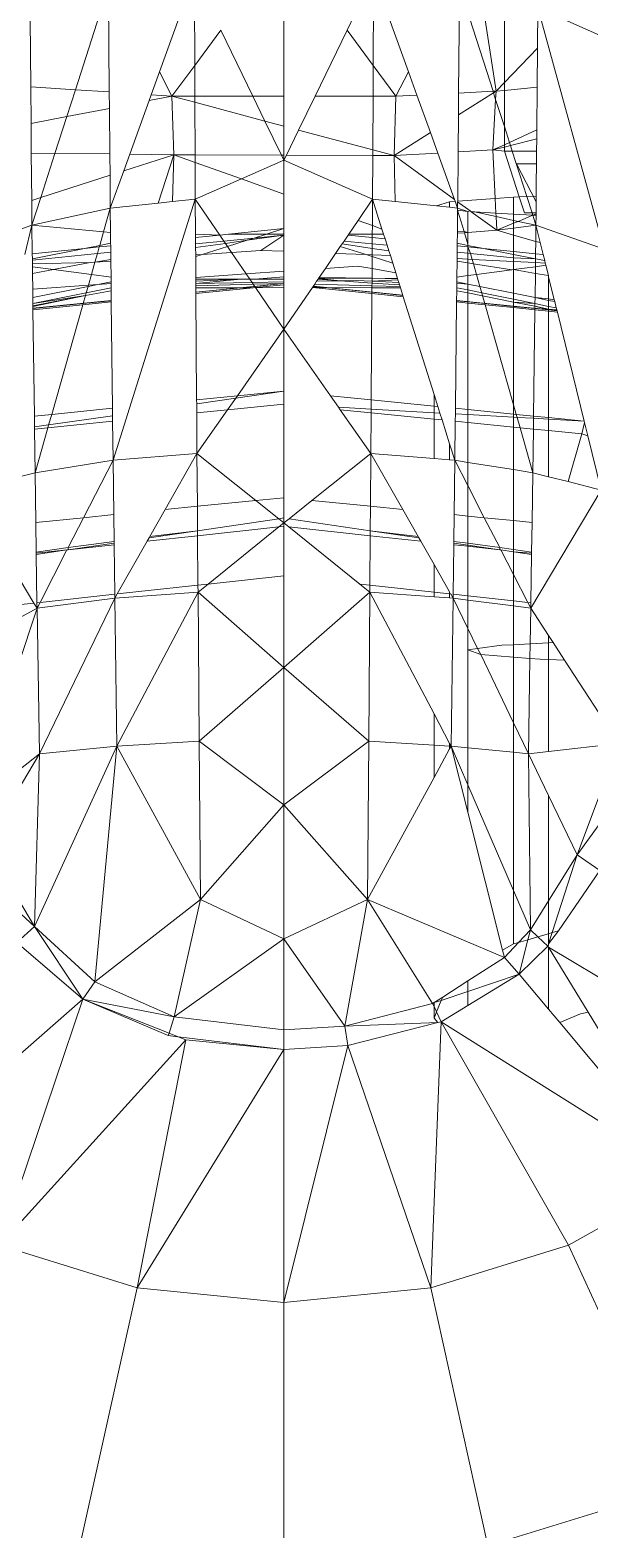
# Model space of a CAD drawing. Header units: metres. Extents: x 6.9 to 88.2, y -7.2 to 15.9.
# Drawn here: x 16.9392 to 16.961, y 11.7302 to 11.7886 of the extents above; entities that cross this region are included whole.
import ezdxf

# ---------------------------------------------------------------- set-up
doc = ezdxf.new("R2010")
doc.units = ezdxf.units.M
doc.layers.get('0').update_dxf_attribs({"lineweight": 9})

# ---------------------------------------------------------------- blocks, each defined once
blk = doc.blocks.new('firstfloor')
for p, q in [((16.944283, 11.787004), (16.945638, 11.790766)), ((16.945638, 11.790766), (16.945656, 11.787255)), ((16.951589, 11.788632), (16.952622, 11.790766)), ((16.952622, 11.790766), (16.952605, 11.787255)), ((16.953977, 11.787004), (16.952622, 11.790766)), ((16.941011, 11.786307), (16.942298, 11.790325)), ((16.942298, 11.790325), (16.942333, 11.786218)), ((16.94913, 11.786053), (16.94913, 11.790035)), ((16.955962, 11.790325), (16.955928, 11.786177)), ((16.957269, 11.786244), (16.955962, 11.790325)), ((16.957387, 11.78625), (16.956794, 11.790099)), ((16.95771, 11.789849), (16.95771, 11.786584)), ((16.959016, 11.789492), (16.959002, 11.787924)), ((16.96159, 11.780092), (16.959016, 11.789492)), ((16.939248, 11.78905), (16.939272, 11.786424)), ((16.960067, 11.789027), (16.96165, 11.788326)), ((16.946672, 11.788632), (16.945656, 11.787255)), ((16.947921, 11.786053), (16.946672, 11.788632)), ((16.95034, 11.786053), (16.951589, 11.788632)), ((16.951589, 11.788632), (16.952605, 11.787255)), ((16.95771, 11.786584), (16.959002, 11.787924)), ((16.959002, 11.787924), (16.958989, 11.786407)), ((16.943961, 11.786108), (16.944283, 11.787004)), ((16.944769, 11.786053), (16.944283, 11.787004)), ((16.945656, 11.787255), (16.944769, 11.786053)), ((16.945656, 11.787255), (16.945662, 11.786053)), ((16.952605, 11.787255), (16.952599, 11.786053)), ((16.952605, 11.787255), (16.953491, 11.786053)), ((16.953491, 11.786053), (16.953977, 11.787004)), ((16.954305, 11.786095), (16.953977, 11.787004)), ((16.939272, 11.786424), (16.941011, 11.786307)), ((16.939272, 11.786424), (16.939285, 11.784987)), ((16.957387, 11.78625), (16.95771, 11.786584)), ((16.95771, 11.786584), (16.95771, 11.786282)), ((16.958989, 11.786407), (16.95771, 11.786282)), ((16.958989, 11.786407), (16.958974, 11.784739)), ((16.940675, 11.785258), (16.941011, 11.786307)), ((16.941011, 11.786307), (16.942333, 11.786218)), ((16.942333, 11.786218), (16.942338, 11.785581)), ((16.943128, 11.783795), (16.943879, 11.78588)), ((16.943879, 11.78588), (16.943961, 11.786108)), ((16.943879, 11.78588), (16.944769, 11.786053)), ((16.943961, 11.786108), (16.944769, 11.786053)), ((16.944769, 11.786053), (16.94484, 11.783775)), ((16.945662, 11.786053), (16.944769, 11.786053)), ((16.944769, 11.786053), (16.945663, 11.785815)), ((16.947921, 11.786053), (16.945662, 11.786053)), ((16.945662, 11.786053), (16.945663, 11.785815)), ((16.945663, 11.785815), (16.948389, 11.785086)), ((16.945663, 11.785815), (16.945673, 11.783772)), ((16.94913, 11.786053), (16.947921, 11.786053)), ((16.948389, 11.785086), (16.947921, 11.786053)), ((16.94913, 11.784888), (16.94913, 11.786053)), ((16.949702, 11.784736), (16.95034, 11.786053)), ((16.952599, 11.786053), (16.95034, 11.786053)), ((16.952599, 11.786053), (16.952589, 11.783965)), ((16.953491, 11.786053), (16.952599, 11.786053)), ((16.953491, 11.786053), (16.95342, 11.783742)), ((16.954305, 11.786095), (16.953491, 11.786053)), ((16.954831, 11.784634), (16.954305, 11.786095)), ((16.955921, 11.785323), (16.957288, 11.786187)), ((16.955928, 11.786177), (16.955921, 11.785323)), ((16.957269, 11.786244), (16.955928, 11.786177)), ((16.95737, 11.785931), (16.957262, 11.78396)), ((16.957387, 11.78625), (16.957269, 11.786244)), ((16.957288, 11.786187), (16.957269, 11.786244)), ((16.957288, 11.786187), (16.957387, 11.78625)), ((16.95737, 11.785931), (16.957288, 11.786187)), ((16.957387, 11.78625), (16.95737, 11.785931)), ((16.95771, 11.78487), (16.95737, 11.785931)), ((16.95771, 11.786282), (16.957387, 11.78625)), ((16.95771, 11.786282), (16.95771, 11.78487)), ((16.939285, 11.784987), (16.940675, 11.785258)), ((16.940217, 11.783828), (16.940675, 11.785258)), ((16.940675, 11.785258), (16.942338, 11.785581)), ((16.942338, 11.785581), (16.942353, 11.783804)), ((16.955921, 11.785323), (16.955909, 11.783884)), ((16.939285, 11.784987), (16.939295, 11.783839)), ((16.948389, 11.785086), (16.94913, 11.784888)), ((16.949032, 11.783759), (16.948389, 11.785086)), ((16.94913, 11.783759), (16.94913, 11.784888)), ((16.949228, 11.783759), (16.949702, 11.784736)), ((16.949702, 11.784736), (16.952589, 11.783965)), ((16.95771, 11.78487), (16.95771, 11.784164)), ((16.957907, 11.784254), (16.95771, 11.78487)), ((16.958974, 11.784739), (16.957907, 11.784254)), ((16.958974, 11.784739), (16.958971, 11.78439)), ((16.95342, 11.783742), (16.954831, 11.784634)), ((16.955117, 11.783839), (16.954831, 11.784634)), ((16.95771, 11.784164), (16.957262, 11.78396)), ((16.957262, 11.78396), (16.95771, 11.784073)), ((16.957907, 11.784254), (16.95771, 11.784164)), ((16.95771, 11.784164), (16.95771, 11.784073)), ((16.95771, 11.784073), (16.957946, 11.784132)), ((16.95771, 11.784073), (16.95771, 11.78391)), ((16.957946, 11.784132), (16.957907, 11.784254)), ((16.957946, 11.784132), (16.958971, 11.78439)), ((16.958017, 11.78391), (16.957946, 11.784132)), ((16.958971, 11.78439), (16.958966, 11.78391)), ((16.939295, 11.783839), (16.940217, 11.783828)), ((16.939295, 11.783839), (16.939312, 11.781993)), ((16.939666, 11.782108), (16.940217, 11.783828)), ((16.940217, 11.783828), (16.942353, 11.783804)), ((16.942353, 11.783804), (16.94236, 11.782976)), ((16.942895, 11.783148), (16.943128, 11.783795)), ((16.942895, 11.783148), (16.94484, 11.783775)), ((16.943128, 11.783795), (16.94484, 11.783775)), ((16.94484, 11.783775), (16.944237, 11.781891)), ((16.94484, 11.783775), (16.944797, 11.78195)), ((16.94484, 11.783775), (16.945673, 11.783772)), ((16.945674, 11.783477), (16.94484, 11.783775)), ((16.945673, 11.783772), (16.945674, 11.783477)), ((16.945673, 11.783772), (16.949032, 11.783759)), ((16.945674, 11.783477), (16.945681, 11.782044)), ((16.947478, 11.782832), (16.945674, 11.783477)), ((16.94913, 11.783556), (16.947478, 11.782832)), ((16.94913, 11.783556), (16.949032, 11.783759)), ((16.949032, 11.783759), (16.94913, 11.783759)), ((16.94913, 11.783556), (16.949228, 11.783759)), ((16.94913, 11.783556), (16.94913, 11.783759)), ((16.952579, 11.782044), (16.94913, 11.783556)), ((16.94913, 11.782242), (16.94913, 11.783556)), ((16.949228, 11.783759), (16.952588, 11.783746)), ((16.952588, 11.783746), (16.952579, 11.782044)), ((16.952589, 11.783965), (16.952588, 11.783746)), ((16.952588, 11.783746), (16.95342, 11.783742)), ((16.952589, 11.783965), (16.95342, 11.783742)), ((16.95342, 11.783742), (16.955117, 11.783839)), ((16.95342, 11.783742), (16.955768, 11.782031)), ((16.95342, 11.783742), (16.953464, 11.78195)), ((16.955768, 11.782031), (16.955117, 11.783839)), ((16.955909, 11.783884), (16.955893, 11.781967)), ((16.955909, 11.783884), (16.957262, 11.78396)), ((16.957262, 11.78396), (16.95771, 11.78391)), ((16.957262, 11.78396), (16.957355, 11.782074)), ((16.958017, 11.78391), (16.95771, 11.78391)), ((16.95771, 11.78391), (16.958287, 11.782134)), ((16.958582, 11.782145), (16.958017, 11.78391)), ((16.958966, 11.78391), (16.958017, 11.78391)), ((16.958966, 11.78391), (16.958951, 11.782159)), ((16.939666, 11.782108), (16.94236, 11.782976)), ((16.94236, 11.782976), (16.94237, 11.781692)), ((16.94237, 11.781692), (16.942895, 11.783148)), ((16.958962, 11.783415), (16.958188, 11.783415)), ((16.958188, 11.783415), (16.958949, 11.781939)), ((16.958188, 11.783415), (16.958962, 11.783415)), ((16.947478, 11.782832), (16.945681, 11.782044)), ((16.94913, 11.782242), (16.947478, 11.782832)), ((16.939312, 11.781993), (16.939666, 11.782108)), ((16.939312, 11.781993), (16.93932, 11.781027)), ((16.93932, 11.781027), (16.939666, 11.782108)), ((16.944237, 11.781891), (16.94237, 11.781692)), ((16.942478, 11.771871), (16.945681, 11.782044)), ((16.944797, 11.78195), (16.944237, 11.781891)), ((16.945681, 11.782044), (16.944797, 11.78195)), ((16.945681, 11.782044), (16.94569, 11.780681)), ((16.945681, 11.782044), (16.946632, 11.780647)), ((16.94913, 11.780896), (16.94913, 11.782242)), ((16.952013, 11.781211), (16.952579, 11.782044)), ((16.952579, 11.782044), (16.952573, 11.781011)), ((16.952579, 11.782044), (16.953464, 11.78195)), ((16.952947, 11.780877), (16.952579, 11.782044)), ((16.953464, 11.78195), (16.955063, 11.78178)), ((16.955063, 11.78178), (16.95558, 11.781944)), ((16.955063, 11.78178), (16.95558, 11.781725)), ((16.95558, 11.781944), (16.955794, 11.78196)), ((16.95558, 11.781944), (16.95558, 11.781725)), ((16.95558, 11.781725), (16.95589, 11.781692)), ((16.955794, 11.78196), (16.955768, 11.782031)), ((16.95589, 11.781692), (16.955794, 11.78196)), ((16.955892, 11.78194), (16.95589, 11.781692)), ((16.955893, 11.781967), (16.955892, 11.78194)), ((16.955892, 11.78194), (16.956379, 11.781586)), ((16.955893, 11.781967), (16.957355, 11.782074)), ((16.957355, 11.782074), (16.958066, 11.782126)), ((16.957355, 11.782074), (16.957383, 11.781502)), ((16.958066, 11.782126), (16.958287, 11.782134)), ((16.958066, 11.782126), (16.958066, 11.781464)), ((16.958287, 11.782134), (16.958582, 11.782145)), ((16.958287, 11.782134), (16.95849, 11.78151)), ((16.958582, 11.782145), (16.958951, 11.782159)), ((16.958786, 11.78151), (16.958582, 11.782145)), ((16.958951, 11.782159), (16.958945, 11.78151)), ((16.94237, 11.781692), (16.93932, 11.781027)), ((16.94211, 11.780775), (16.94237, 11.781692)), ((16.94237, 11.781692), (16.942381, 11.78075)), ((16.951652, 11.780681), (16.952013, 11.781211)), ((16.952573, 11.781011), (16.952013, 11.781211)), ((16.95589, 11.78162), (16.95588, 11.780772)), ((16.95589, 11.781692), (16.956288, 11.781562)), ((16.95589, 11.78162), (16.95589, 11.781692)), ((16.956288, 11.781562), (16.95589, 11.78162)), ((16.956149, 11.780782), (16.95589, 11.78162)), ((16.956379, 11.781586), (16.956288, 11.781562)), ((16.956288, 11.781562), (16.956288, 11.780748)), ((16.956379, 11.781586), (16.956421, 11.781555)), ((16.956421, 11.781555), (16.957415, 11.78083)), ((16.956554, 11.781548), (16.956421, 11.781555)), ((16.957383, 11.781502), (16.956554, 11.781548)), ((16.956554, 11.781548), (16.957389, 11.781366)), ((16.958066, 11.781464), (16.957383, 11.781502)), ((16.957383, 11.781502), (16.957389, 11.781366)), ((16.957389, 11.781366), (16.958066, 11.781218)), ((16.957389, 11.781366), (16.957415, 11.78083)), ((16.958814, 11.781423), (16.958066, 11.781464)), ((16.958066, 11.781464), (16.958066, 11.781218)), ((16.958066, 11.781218), (16.958244, 11.781179)), ((16.958066, 11.781218), (16.958066, 11.781104)), ((16.958244, 11.781179), (16.958066, 11.781104)), ((16.958814, 11.781423), (16.958244, 11.781179)), ((16.958244, 11.781179), (16.95894, 11.781027)), ((16.958786, 11.78151), (16.95849, 11.78151)), ((16.958945, 11.78151), (16.958786, 11.78151)), ((16.958814, 11.781423), (16.958786, 11.78151)), ((16.958944, 11.781474), (16.958814, 11.781423)), ((16.95894, 11.781027), (16.958814, 11.781423)), ((16.958944, 11.781415), (16.958814, 11.781423)), ((16.958944, 11.781415), (16.95894, 11.781027)), ((16.958945, 11.78151), (16.958944, 11.781474)), ((16.958944, 11.781474), (16.958944, 11.781415)), ((16.93932, 11.781027), (16.93667, 11.780092)), ((16.939041, 11.779891), (16.93932, 11.781027)), ((16.93932, 11.781027), (16.94211, 11.780775)), ((16.93932, 11.781027), (16.939335, 11.77992)), ((16.941958, 11.78024), (16.94211, 11.780775)), ((16.94211, 11.780775), (16.942381, 11.78075)), ((16.942381, 11.78075), (16.942385, 11.780325)), ((16.94569, 11.780681), (16.946632, 11.780647)), ((16.94569, 11.780681), (16.945691, 11.780554)), ((16.945691, 11.780554), (16.946632, 11.780647)), ((16.945691, 11.780554), (16.945693, 11.780303)), ((16.946632, 11.780647), (16.946973, 11.780681)), ((16.946632, 11.780647), (16.946791, 11.780412)), ((16.946973, 11.780681), (16.94913, 11.780896)), ((16.946973, 11.780681), (16.948453, 11.780681)), ((16.947698, 11.780442), (16.94913, 11.780645)), ((16.947976, 11.78053), (16.948453, 11.780681)), ((16.947976, 11.78053), (16.94913, 11.780645)), ((16.94913, 11.780645), (16.948229, 11.78005)), ((16.948453, 11.780681), (16.94913, 11.780896)), ((16.948453, 11.780681), (16.94913, 11.780681)), ((16.94913, 11.780896), (16.94913, 11.780681)), ((16.94913, 11.780681), (16.94913, 11.780645)), ((16.94913, 11.780013), (16.94913, 11.780645)), ((16.951469, 11.780412), (16.951629, 11.780647)), ((16.951629, 11.780647), (16.951652, 11.780681)), ((16.951629, 11.780647), (16.95257, 11.780554)), ((16.951652, 11.780681), (16.95257, 11.780681)), ((16.95257, 11.780554), (16.952568, 11.780303)), ((16.952573, 11.781011), (16.95257, 11.780681)), ((16.95257, 11.780681), (16.953009, 11.780681)), ((16.95257, 11.780681), (16.95257, 11.780554)), ((16.95257, 11.780554), (16.953064, 11.780504)), ((16.952947, 11.780877), (16.952573, 11.781011)), ((16.953009, 11.780681), (16.952947, 11.780877)), ((16.953064, 11.780504), (16.953009, 11.780681)), ((16.95588, 11.780718), (16.955875, 11.780325)), ((16.95588, 11.780772), (16.956149, 11.780782)), ((16.95588, 11.780772), (16.95588, 11.780718)), ((16.956161, 11.780738), (16.95588, 11.780718)), ((16.956161, 11.780738), (16.956149, 11.780782)), ((16.956149, 11.780782), (16.956288, 11.780748)), ((16.956288, 11.780748), (16.956161, 11.780738)), ((16.956288, 11.780293), (16.956161, 11.780738)), ((16.957415, 11.78083), (16.956288, 11.780748)), ((16.956288, 11.780748), (16.956288, 11.780293)), ((16.958066, 11.781104), (16.957415, 11.78083)), ((16.958066, 11.780914), (16.957415, 11.78083)), ((16.958066, 11.780645), (16.957415, 11.78083)), ((16.958066, 11.781104), (16.958066, 11.780914)), ((16.95894, 11.781027), (16.958066, 11.780914)), ((16.958066, 11.780914), (16.958066, 11.780645)), ((16.958932, 11.780399), (16.958066, 11.780645)), ((16.958066, 11.780645), (16.958066, 11.780006)), ((16.95894, 11.781027), (16.958932, 11.780399)), ((16.95894, 11.781027), (16.96159, 11.780092)), ((16.959107, 11.780349), (16.95894, 11.781027)), ((16.939335, 11.77992), (16.941368, 11.780123)), ((16.939337, 11.779719), (16.941368, 11.780123)), ((16.941368, 11.780123), (16.941958, 11.78024)), ((16.941368, 11.780123), (16.941941, 11.78018)), ((16.941867, 11.779921), (16.941941, 11.78018)), ((16.941867, 11.779921), (16.942389, 11.779973)), ((16.941941, 11.78018), (16.941958, 11.78024)), ((16.941941, 11.78018), (16.942387, 11.780224)), ((16.941958, 11.78024), (16.942385, 11.780325)), ((16.942385, 11.780325), (16.942387, 11.780224)), ((16.942387, 11.780224), (16.942389, 11.779973)), ((16.942389, 11.779973), (16.942392, 11.779688)), ((16.945693, 11.780303), (16.946791, 11.780412)), ((16.945693, 11.780303), (16.945694, 11.780157)), ((16.945694, 11.780157), (16.946853, 11.780322)), ((16.945694, 11.780157), (16.945696, 11.779869)), ((16.945947, 11.779887), (16.946936, 11.7802)), ((16.945947, 11.779887), (16.947093, 11.779969)), ((16.946791, 11.780412), (16.947976, 11.78053)), ((16.946791, 11.780412), (16.946853, 11.780322)), ((16.946853, 11.780322), (16.947698, 11.780442)), ((16.946853, 11.780322), (16.946936, 11.7802)), ((16.946936, 11.7802), (16.947698, 11.780442)), ((16.946936, 11.7802), (16.947093, 11.779969)), ((16.947093, 11.779969), (16.948229, 11.78005)), ((16.947093, 11.779969), (16.947664, 11.779129)), ((16.947698, 11.780442), (16.947976, 11.78053)), ((16.948229, 11.78005), (16.94913, 11.780013)), ((16.94913, 11.779233), (16.94913, 11.780013)), ((16.951142, 11.779931), (16.951325, 11.7802)), ((16.951325, 11.7802), (16.951396, 11.780304)), ((16.951325, 11.7802), (16.952329, 11.779882)), ((16.951396, 11.780304), (16.951469, 11.780412)), ((16.952567, 11.780127), (16.951396, 11.780304)), ((16.951469, 11.780412), (16.952568, 11.780303)), ((16.952567, 11.780127), (16.952565, 11.779872)), ((16.952568, 11.780303), (16.952567, 11.780127)), ((16.953214, 11.78003), (16.952567, 11.780127)), ((16.952568, 11.780303), (16.953146, 11.780245)), ((16.953146, 11.780245), (16.953064, 11.780504)), ((16.953214, 11.78003), (16.953146, 11.780245)), ((16.953272, 11.779843), (16.953214, 11.78003)), ((16.955871, 11.779973), (16.955869, 11.779727)), ((16.955874, 11.780224), (16.955871, 11.779973)), ((16.955871, 11.779973), (16.956288, 11.779934)), ((16.955875, 11.780325), (16.955874, 11.780224)), ((16.955874, 11.780224), (16.956288, 11.780183)), ((16.955875, 11.780325), (16.956288, 11.780243)), ((16.956288, 11.780243), (16.956288, 11.780293)), ((16.956288, 11.780243), (16.956892, 11.780123)), ((16.956288, 11.780183), (16.956288, 11.780243)), ((16.956393, 11.779924), (16.956288, 11.780183)), ((16.956288, 11.780183), (16.956288, 11.779934)), ((16.956288, 11.780183), (16.956892, 11.780123)), ((16.956892, 11.780123), (16.958066, 11.77989)), ((16.956892, 11.780123), (16.958066, 11.780006)), ((16.958066, 11.780006), (16.958926, 11.77992)), ((16.958066, 11.780006), (16.958066, 11.77989)), ((16.958932, 11.780399), (16.958926, 11.77992)), ((16.959107, 11.780349), (16.958932, 11.780399)), ((16.95922, 11.779891), (16.959107, 11.780349)), ((16.939335, 11.77992), (16.939337, 11.779719)), ((16.939337, 11.779719), (16.939338, 11.779669)), ((16.939338, 11.779669), (16.941867, 11.779921)), ((16.939338, 11.779669), (16.93934, 11.779518)), ((16.941582, 11.779573), (16.93934, 11.779518)), ((16.93934, 11.779518), (16.939341, 11.779413)), ((16.939341, 11.779413), (16.940157, 11.779305)), ((16.939341, 11.779413), (16.939344, 11.779153)), ((16.940157, 11.779305), (16.941582, 11.779573)), ((16.941582, 11.779573), (16.941772, 11.779587)), ((16.941637, 11.77911), (16.941772, 11.779587)), ((16.941772, 11.779587), (16.941867, 11.779921)), ((16.941772, 11.779587), (16.942392, 11.779688)), ((16.941772, 11.779587), (16.942393, 11.779632)), ((16.942392, 11.779688), (16.942393, 11.779632)), ((16.942393, 11.779632), (16.9424, 11.779009)), ((16.945696, 11.779807), (16.945947, 11.779887)), ((16.945696, 11.779869), (16.945947, 11.779887)), ((16.945696, 11.779869), (16.945696, 11.779807)), ((16.945696, 11.779807), (16.945701, 11.778991)), ((16.950745, 11.779347), (16.951142, 11.779931)), ((16.951991, 11.779435), (16.950745, 11.779347)), ((16.951142, 11.779931), (16.952329, 11.779882)), ((16.952562, 11.779338), (16.951991, 11.779435)), ((16.952329, 11.779882), (16.952565, 11.779807)), ((16.952329, 11.779882), (16.952565, 11.779872)), ((16.952565, 11.779807), (16.952562, 11.779338)), ((16.952565, 11.779872), (16.953272, 11.779843)), ((16.952565, 11.779872), (16.952565, 11.779807)), ((16.952565, 11.779807), (16.953364, 11.779554)), ((16.953364, 11.779554), (16.953272, 11.779843)), ((16.953481, 11.77918), (16.953364, 11.779554)), ((16.955868, 11.779625), (16.955861, 11.779009)), ((16.955869, 11.779727), (16.955868, 11.779625)), ((16.955868, 11.779625), (16.956288, 11.779559)), ((16.956288, 11.779705), (16.955869, 11.779727)), ((16.956288, 11.779934), (16.956393, 11.779924)), ((16.956288, 11.779934), (16.956288, 11.779705)), ((16.956457, 11.779697), (16.956288, 11.779705)), ((16.956288, 11.779705), (16.956288, 11.779559)), ((16.956288, 11.779559), (16.956506, 11.779525)), ((16.956288, 11.779559), (16.956288, 11.779066)), ((16.956393, 11.779924), (16.958066, 11.779764)), ((16.956457, 11.779697), (16.956393, 11.779924)), ((16.958066, 11.779614), (16.956457, 11.779697)), ((16.956506, 11.779525), (16.956457, 11.779697)), ((16.956506, 11.779525), (16.958001, 11.779292)), ((16.956624, 11.77911), (16.956506, 11.779525)), ((16.958066, 11.77989), (16.958924, 11.779719)), ((16.958066, 11.77989), (16.958066, 11.779764)), ((16.958066, 11.779764), (16.958924, 11.779719)), ((16.958066, 11.779764), (16.958066, 11.779614)), ((16.958922, 11.779571), (16.958066, 11.779614)), ((16.958066, 11.779614), (16.958066, 11.7793)), ((16.958066, 11.7793), (16.95892, 11.779413)), ((16.95892, 11.779413), (16.958916, 11.779149)), ((16.958922, 11.779571), (16.95892, 11.779413)), ((16.95892, 11.779413), (16.959325, 11.779466)), ((16.958924, 11.779719), (16.958922, 11.779571)), ((16.959304, 11.779551), (16.958922, 11.779571)), ((16.958926, 11.77992), (16.958924, 11.779719)), ((16.958924, 11.779719), (16.95928, 11.779649)), ((16.958926, 11.77992), (16.95922, 11.779891)), ((16.95928, 11.779649), (16.95922, 11.779891)), ((16.959304, 11.779551), (16.95928, 11.779649)), ((16.959325, 11.779466), (16.959304, 11.779551)), ((16.959422, 11.77907), (16.959325, 11.779466)), ((16.939344, 11.779153), (16.940157, 11.779305)), ((16.939344, 11.779153), (16.939352, 11.778541)), ((16.940157, 11.779305), (16.941637, 11.77911)), ((16.941519, 11.778695), (16.941637, 11.77911)), ((16.941637, 11.77911), (16.9424, 11.779009)), ((16.941886, 11.778721), (16.942402, 11.778825)), ((16.9424, 11.779009), (16.942402, 11.778825)), ((16.942402, 11.778825), (16.942403, 11.778757)), ((16.947664, 11.779129), (16.945701, 11.778991)), ((16.945701, 11.778991), (16.945702, 11.778932)), ((16.945702, 11.778932), (16.947449, 11.77893)), ((16.945702, 11.778932), (16.945702, 11.778843)), ((16.945702, 11.778843), (16.947449, 11.77893)), ((16.945702, 11.778843), (16.945703, 11.778758)), ((16.945703, 11.778758), (16.947449, 11.77893)), ((16.947889, 11.778799), (16.945703, 11.778758)), ((16.947449, 11.77893), (16.9478, 11.778929)), ((16.94913, 11.779233), (16.947664, 11.779129)), ((16.947664, 11.779129), (16.9478, 11.778929)), ((16.9478, 11.778929), (16.947998, 11.778929)), ((16.9478, 11.778929), (16.947889, 11.778799)), ((16.94913, 11.778822), (16.947889, 11.778799)), ((16.947889, 11.778799), (16.947937, 11.778728)), ((16.947998, 11.778929), (16.94913, 11.779013)), ((16.947998, 11.778929), (16.94913, 11.778927)), ((16.94913, 11.779013), (16.94913, 11.779233)), ((16.94913, 11.778927), (16.94913, 11.779013)), ((16.94913, 11.778822), (16.94913, 11.778927)), ((16.94913, 11.778758), (16.94913, 11.778822)), ((16.95033, 11.778737), (16.950404, 11.778845)), ((16.950404, 11.778845), (16.950456, 11.778922)), ((16.951321, 11.778862), (16.950404, 11.778845)), ((16.950456, 11.778922), (16.950473, 11.778947)), ((16.950456, 11.778922), (16.951321, 11.778862)), ((16.950473, 11.778947), (16.950506, 11.778996)), ((16.950473, 11.778947), (16.952559, 11.778971)), ((16.950473, 11.778947), (16.951321, 11.778862)), ((16.950506, 11.778996), (16.950745, 11.779347)), ((16.950506, 11.778996), (16.952559, 11.778971)), ((16.951939, 11.778874), (16.951321, 11.778862)), ((16.951321, 11.778862), (16.952558, 11.778777)), ((16.952558, 11.778843), (16.951939, 11.778874)), ((16.952559, 11.778971), (16.952558, 11.778843)), ((16.953568, 11.778904), (16.952558, 11.778843)), ((16.952558, 11.778843), (16.953604, 11.778791)), ((16.952558, 11.778843), (16.952558, 11.778777)), ((16.952562, 11.779338), (16.952559, 11.778971)), ((16.952559, 11.778971), (16.953551, 11.778958)), ((16.952559, 11.778971), (16.953559, 11.778934)), ((16.953481, 11.77918), (16.952562, 11.779338)), ((16.953551, 11.778958), (16.953481, 11.77918)), ((16.953568, 11.778904), (16.953551, 11.778958)), ((16.953604, 11.778791), (16.953568, 11.778904)), ((16.955859, 11.778825), (16.955858, 11.778773)), ((16.955861, 11.779009), (16.955859, 11.778825)), ((16.955859, 11.778825), (16.956288, 11.778738)), ((16.955861, 11.779009), (16.956288, 11.779066)), ((16.956288, 11.779066), (16.956624, 11.77911)), ((16.956288, 11.779066), (16.956288, 11.778738)), ((16.956624, 11.77911), (16.958001, 11.779292)), ((16.956756, 11.778643), (16.956624, 11.77911)), ((16.958001, 11.779292), (16.958066, 11.7793)), ((16.958066, 11.7793), (16.958916, 11.779149)), ((16.958066, 11.7793), (16.958066, 11.778378)), ((16.958904, 11.778208), (16.958916, 11.779149)), ((16.958916, 11.779149), (16.959422, 11.77907)), ((16.959434, 11.779023), (16.959422, 11.77907)), ((16.959434, 11.779023), (16.959434, 11.77816)), ((16.959655, 11.778122), (16.959434, 11.779023)), ((16.941519, 11.778695), (16.939352, 11.778541)), ((16.939352, 11.778541), (16.939356, 11.778208)), ((16.939356, 11.778208), (16.941504, 11.778643)), ((16.939359, 11.777976), (16.941434, 11.778396)), ((16.941403, 11.778286), (16.939359, 11.777976)), ((16.93936, 11.777893), (16.941403, 11.778286)), ((16.939361, 11.777857), (16.941403, 11.778286)), ((16.941316, 11.777979), (16.941403, 11.778286)), ((16.941403, 11.778286), (16.942406, 11.778479)), ((16.941403, 11.778286), (16.941434, 11.778396)), ((16.941434, 11.778396), (16.941504, 11.778643)), ((16.941434, 11.778396), (16.942404, 11.778593)), ((16.941504, 11.778643), (16.941886, 11.778721)), ((16.941504, 11.778643), (16.941519, 11.778695)), ((16.941886, 11.778721), (16.941519, 11.778695)), ((16.942403, 11.778757), (16.941886, 11.778721)), ((16.942403, 11.778757), (16.942404, 11.778593)), ((16.942404, 11.778593), (16.942406, 11.778479)), ((16.942406, 11.778479), (16.94241, 11.778088)), ((16.945703, 11.778758), (16.945704, 11.77867)), ((16.947937, 11.778728), (16.945704, 11.77867)), ((16.945704, 11.77867), (16.945704, 11.778589)), ((16.945704, 11.778589), (16.947435, 11.778589)), ((16.945704, 11.778589), (16.945705, 11.778417)), ((16.945705, 11.778421), (16.94913, 11.778758)), ((16.945705, 11.778417), (16.947435, 11.778589)), ((16.945705, 11.778417), (16.945706, 11.778367)), ((16.945706, 11.778367), (16.947937, 11.778589)), ((16.945706, 11.778367), (16.945733, 11.774223)), ((16.947435, 11.778589), (16.947993, 11.778645)), ((16.947435, 11.778589), (16.947937, 11.778589)), ((16.94913, 11.778758), (16.947937, 11.778728)), ((16.947937, 11.778728), (16.947993, 11.778645)), ((16.947937, 11.778589), (16.948025, 11.778598)), ((16.947993, 11.778645), (16.94913, 11.778758)), ((16.947993, 11.778645), (16.948025, 11.778598)), ((16.948025, 11.778598), (16.94913, 11.778708)), ((16.948025, 11.778598), (16.94913, 11.776973)), ((16.948025, 11.778598), (16.94913, 11.778589)), ((16.94913, 11.778708), (16.94913, 11.778758)), ((16.94913, 11.778589), (16.94913, 11.778708)), ((16.94913, 11.776973), (16.950236, 11.778598)), ((16.94913, 11.776973), (16.94913, 11.778589)), ((16.950236, 11.778598), (16.950267, 11.778645)), ((16.950236, 11.778598), (16.952555, 11.778367)), ((16.950236, 11.778598), (16.95075, 11.778597)), ((16.950267, 11.778645), (16.95033, 11.778737)), ((16.950267, 11.778645), (16.95075, 11.778597)), ((16.950275, 11.778657), (16.953756, 11.778306)), ((16.952557, 11.77867), (16.95033, 11.778737)), ((16.95075, 11.778597), (16.952556, 11.778417)), ((16.95075, 11.778597), (16.952557, 11.778592)), ((16.952555, 11.778367), (16.952528, 11.774223)), ((16.952556, 11.778417), (16.952555, 11.778367)), ((16.952555, 11.778367), (16.953776, 11.778245)), ((16.952557, 11.778592), (16.952556, 11.778417)), ((16.952556, 11.778417), (16.953759, 11.778297)), ((16.952558, 11.778777), (16.952557, 11.77867)), ((16.953652, 11.778638), (16.952557, 11.77867)), ((16.952557, 11.77867), (16.952557, 11.778592)), ((16.952557, 11.778592), (16.953667, 11.778589)), ((16.952558, 11.778777), (16.953631, 11.778703)), ((16.953631, 11.778703), (16.953604, 11.778791)), ((16.953652, 11.778638), (16.953631, 11.778703)), ((16.953667, 11.778589), (16.953652, 11.778638)), ((16.953759, 11.778297), (16.953667, 11.778589)), ((16.953776, 11.778245), (16.953759, 11.778297)), ((16.954973, 11.774441), (16.953776, 11.778245)), ((16.955855, 11.778479), (16.955851, 11.778088)), ((16.955856, 11.778593), (16.955855, 11.778479)), ((16.955855, 11.778479), (16.956288, 11.778393)), ((16.955858, 11.778773), (16.955856, 11.778593)), ((16.955856, 11.778593), (16.956288, 11.778505)), ((16.956288, 11.778738), (16.955858, 11.778773)), ((16.956288, 11.778738), (16.956756, 11.778643)), ((16.956288, 11.778738), (16.956288, 11.778505)), ((16.956288, 11.778505), (16.956827, 11.778396)), ((16.956288, 11.778505), (16.956288, 11.778393)), ((16.956288, 11.778393), (16.95686, 11.778278)), ((16.956288, 11.778393), (16.956288, 11.778045)), ((16.956827, 11.778396), (16.956756, 11.778643)), ((16.956756, 11.778643), (16.958066, 11.778378)), ((16.956827, 11.778396), (16.958066, 11.778145)), ((16.95686, 11.778278), (16.956827, 11.778396)), ((16.95686, 11.778278), (16.958066, 11.778037)), ((16.956945, 11.777979), (16.95686, 11.778278)), ((16.958066, 11.778378), (16.958904, 11.778208)), ((16.958066, 11.778378), (16.958066, 11.778145)), ((16.939356, 11.778208), (16.939359, 11.777976)), ((16.939359, 11.777976), (16.93936, 11.777893)), ((16.93936, 11.777893), (16.939361, 11.777857)), ((16.939361, 11.777857), (16.939362, 11.777784)), ((16.939362, 11.777795), (16.94241, 11.778096)), ((16.939362, 11.777784), (16.941316, 11.777979)), ((16.939362, 11.777735), (16.941301, 11.777928)), ((16.939362, 11.777784), (16.939362, 11.777735)), ((16.939362, 11.777735), (16.939415, 11.773592)), ((16.940089, 11.77366), (16.941301, 11.777928)), ((16.941301, 11.777928), (16.942411, 11.778039)), ((16.941301, 11.777928), (16.941316, 11.777979)), ((16.941316, 11.777979), (16.94241, 11.778088)), ((16.94241, 11.778088), (16.942411, 11.778039)), ((16.942411, 11.778039), (16.942456, 11.773896)), ((16.95585, 11.778039), (16.955805, 11.773896)), ((16.955851, 11.778088), (16.95585, 11.778039)), ((16.95585, 11.778039), (16.956288, 11.777995)), ((16.955851, 11.778095), (16.959759, 11.777701)), ((16.955851, 11.778088), (16.956288, 11.778045)), ((16.956288, 11.777995), (16.956287, 11.773848)), ((16.956288, 11.778045), (16.956945, 11.777979)), ((16.956288, 11.778045), (16.956288, 11.777995)), ((16.956288, 11.777995), (16.95696, 11.777928)), ((16.956945, 11.777979), (16.958066, 11.777868)), ((16.95696, 11.777928), (16.956945, 11.777979)), ((16.95696, 11.777928), (16.958066, 11.777818)), ((16.958066, 11.774032), (16.95696, 11.777928)), ((16.958066, 11.778145), (16.958901, 11.777976)), ((16.958066, 11.778145), (16.958066, 11.778037)), ((16.958066, 11.778037), (16.9589, 11.77787)), ((16.958066, 11.778037), (16.958901, 11.777976)), ((16.958066, 11.778037), (16.958066, 11.777868)), ((16.958066, 11.777868), (16.958899, 11.777784)), ((16.958066, 11.777868), (16.958066, 11.777818)), ((16.958066, 11.777818), (16.958898, 11.777735)), ((16.958066, 11.777818), (16.958066, 11.774032)), ((16.958898, 11.777735), (16.958846, 11.773592)), ((16.958899, 11.777784), (16.958898, 11.777735)), ((16.958898, 11.777735), (16.959434, 11.777681)), ((16.9589, 11.77787), (16.958899, 11.777784)), ((16.958899, 11.777784), (16.959434, 11.777731)), ((16.958901, 11.777976), (16.9589, 11.77787)), ((16.9589, 11.77787), (16.959434, 11.777764)), ((16.9589, 11.77787), (16.959434, 11.777731)), ((16.958904, 11.778208), (16.958901, 11.777976)), ((16.958901, 11.777976), (16.959434, 11.777868)), ((16.958904, 11.778208), (16.959434, 11.778101)), ((16.959434, 11.77816), (16.958904, 11.778208)), ((16.959434, 11.77816), (16.959434, 11.778101)), ((16.959655, 11.778122), (16.959434, 11.77816)), ((16.959434, 11.778101), (16.959434, 11.777868)), ((16.959434, 11.778101), (16.959672, 11.778053)), ((16.959434, 11.777868), (16.959733, 11.777808)), ((16.959434, 11.777868), (16.959434, 11.777764)), ((16.959434, 11.777764), (16.959434, 11.777731)), ((16.959434, 11.777764), (16.959752, 11.777729)), ((16.959434, 11.777731), (16.959434, 11.777681)), ((16.959434, 11.777731), (16.959759, 11.777699)), ((16.959434, 11.777681), (16.959434, 11.773534)), ((16.959434, 11.777681), (16.959772, 11.777648)), ((16.959672, 11.778053), (16.959655, 11.778122)), ((16.959733, 11.777808), (16.959672, 11.778053)), ((16.959752, 11.777729), (16.959733, 11.777808)), ((16.959759, 11.777699), (16.959752, 11.777729)), ((16.959772, 11.777648), (16.959759, 11.777699)), ((16.960818, 11.773396), (16.959772, 11.777648)), ((16.94913, 11.776973), (16.947317, 11.774381)), ((16.94913, 11.776973), (16.94913, 11.774561)), ((16.950944, 11.774381), (16.94913, 11.776973)), ((16.945733, 11.774223), (16.947317, 11.774381)), ((16.945733, 11.774223), (16.945734, 11.774075)), ((16.945734, 11.774075), (16.947256, 11.774293)), ((16.947256, 11.774293), (16.946938, 11.773838)), ((16.947256, 11.774293), (16.94913, 11.774561)), ((16.947317, 11.774381), (16.947256, 11.774293)), ((16.947317, 11.774381), (16.94913, 11.774561)), ((16.94913, 11.774561), (16.94913, 11.774056)), ((16.950944, 11.774381), (16.952528, 11.774223)), ((16.951254, 11.773936), (16.950944, 11.774381)), ((16.952528, 11.774223), (16.952526, 11.773864)), ((16.952528, 11.774223), (16.954973, 11.773979)), ((16.954973, 11.774441), (16.954973, 11.773979)), ((16.955124, 11.773964), (16.954973, 11.774441)), ((16.939415, 11.773592), (16.940089, 11.77366)), ((16.939415, 11.773592), (16.939421, 11.773171)), ((16.939972, 11.77325), (16.940089, 11.77366)), ((16.939972, 11.77325), (16.942459, 11.773606)), ((16.940089, 11.77366), (16.942456, 11.773896)), ((16.942456, 11.773896), (16.942459, 11.773606)), ((16.942459, 11.773606), (16.942462, 11.773392)), ((16.945734, 11.774075), (16.945736, 11.773718)), ((16.945736, 11.773718), (16.946938, 11.773838)), ((16.945736, 11.773718), (16.945746, 11.772134)), ((16.946938, 11.773838), (16.945746, 11.772134)), ((16.946938, 11.773838), (16.94913, 11.774056)), ((16.94913, 11.774056), (16.94913, 11.770414)), ((16.951254, 11.773936), (16.952526, 11.773864)), ((16.951323, 11.773838), (16.951254, 11.773936)), ((16.952514, 11.772134), (16.951323, 11.773838)), ((16.951323, 11.773838), (16.952525, 11.773718)), ((16.952525, 11.773718), (16.952514, 11.772134)), ((16.952526, 11.773864), (16.952525, 11.773718)), ((16.952525, 11.773718), (16.954973, 11.773474)), ((16.952526, 11.773864), (16.954973, 11.773726)), ((16.954973, 11.773979), (16.955124, 11.773964)), ((16.954973, 11.773979), (16.954973, 11.773726)), ((16.954973, 11.773726), (16.954973, 11.773474)), ((16.954973, 11.773726), (16.955203, 11.773713)), ((16.955203, 11.773713), (16.955124, 11.773964)), ((16.955288, 11.773443), (16.955203, 11.773713)), ((16.955802, 11.773679), (16.955799, 11.773392)), ((16.955805, 11.773896), (16.955802, 11.773679)), ((16.955802, 11.773679), (16.956287, 11.773651)), ((16.955805, 11.773896), (16.956287, 11.773848)), ((16.956287, 11.773848), (16.958066, 11.77367)), ((16.956287, 11.773848), (16.956287, 11.773651)), ((16.956287, 11.773651), (16.958066, 11.773551)), ((16.956287, 11.773651), (16.956287, 11.773343)), ((16.958172, 11.77366), (16.958066, 11.774032)), ((16.958066, 11.774032), (16.958066, 11.77367)), ((16.958066, 11.77367), (16.958172, 11.77366)), ((16.958066, 11.77367), (16.958066, 11.773551)), ((16.958066, 11.773551), (16.958205, 11.773543)), ((16.958066, 11.773551), (16.958066, 11.773166)), ((16.958172, 11.77366), (16.958846, 11.773592)), ((16.958205, 11.773543), (16.958172, 11.77366)), ((16.958205, 11.773543), (16.958844, 11.773507)), ((16.958319, 11.773141), (16.958205, 11.773543)), ((16.958846, 11.773592), (16.958844, 11.773507)), ((16.958846, 11.773592), (16.959434, 11.773534)), ((16.939421, 11.773171), (16.939972, 11.77325)), ((16.939421, 11.773171), (16.939422, 11.773089)), ((16.939422, 11.773089), (16.939941, 11.773141)), ((16.939422, 11.773089), (16.939443, 11.771387)), ((16.939443, 11.771387), (16.939941, 11.773141)), ((16.939941, 11.773141), (16.942462, 11.773392)), ((16.939941, 11.773141), (16.939972, 11.77325)), ((16.942462, 11.773392), (16.942478, 11.771871)), ((16.954973, 11.773474), (16.954973, 11.771936)), ((16.954973, 11.773474), (16.955288, 11.773443)), ((16.95558, 11.772514), (16.955288, 11.773443)), ((16.955799, 11.773392), (16.955782, 11.771871)), ((16.955799, 11.773392), (16.956287, 11.773343)), ((16.956287, 11.773343), (16.958066, 11.773166)), ((16.956287, 11.773343), (16.956287, 11.771791)), ((16.958066, 11.773166), (16.958319, 11.773141)), ((16.958066, 11.773166), (16.958066, 11.771507)), ((16.958319, 11.773141), (16.958839, 11.773089)), ((16.958817, 11.771387), (16.958319, 11.773141)), ((16.958839, 11.773089), (16.958817, 11.771387)), ((16.958844, 11.773507), (16.958839, 11.773089)), ((16.958839, 11.773089), (16.959434, 11.77303)), ((16.958844, 11.773507), (16.959434, 11.773474)), ((16.959434, 11.773534), (16.959434, 11.773474)), ((16.959434, 11.773534), (16.960818, 11.773396)), ((16.959434, 11.773474), (16.959434, 11.77303)), ((16.959434, 11.773474), (16.960818, 11.773396)), ((16.959434, 11.77303), (16.959434, 11.771231)), ((16.959434, 11.77303), (16.960729, 11.7729)), ((16.960831, 11.773346), (16.960729, 11.7729)), ((16.960831, 11.773346), (16.960818, 11.773396)), ((16.960958, 11.772829), (16.960831, 11.773346)), ((16.95558, 11.772514), (16.95558, 11.771888)), ((16.955782, 11.771871), (16.95558, 11.772514)), ((16.960729, 11.7729), (16.960188, 11.77104)), ((16.960729, 11.7729), (16.960958, 11.772829)), ((16.961478, 11.770713), (16.960958, 11.772829)), ((16.942478, 11.771871), (16.939443, 11.771387)), ((16.941331, 11.769637), (16.942478, 11.771871)), ((16.945746, 11.772134), (16.942478, 11.771871)), ((16.942478, 11.771871), (16.942504, 11.769754)), ((16.944506, 11.769954), (16.945746, 11.772134)), ((16.945746, 11.772134), (16.948039, 11.770306)), ((16.945761, 11.770079), (16.945746, 11.772134)), ((16.950222, 11.770306), (16.952514, 11.772134)), ((16.952514, 11.772134), (16.9525, 11.770079)), ((16.952514, 11.772134), (16.954973, 11.771936)), ((16.953754, 11.769954), (16.952514, 11.772134)), ((16.954973, 11.771936), (16.95558, 11.771888)), ((16.95558, 11.771888), (16.955782, 11.771871)), ((16.955782, 11.771871), (16.955756, 11.769754)), ((16.955782, 11.771871), (16.956287, 11.771791)), ((16.956287, 11.770889), (16.955782, 11.771871)), ((16.956287, 11.771791), (16.958066, 11.771507)), ((16.956287, 11.771791), (16.956287, 11.770889)), ((16.939443, 11.771387), (16.936782, 11.770713)), ((16.939472, 11.769452), (16.939443, 11.771387)), ((16.958066, 11.771507), (16.958817, 11.771387)), ((16.958066, 11.771507), (16.958066, 11.769524)), ((16.958817, 11.771387), (16.958789, 11.769452)), ((16.959434, 11.771231), (16.958817, 11.771387)), ((16.960188, 11.77104), (16.959434, 11.771231)), ((16.95693, 11.769637), (16.956287, 11.770889)), ((16.956287, 11.770889), (16.956287, 11.769701)), ((16.95874, 11.766111), (16.961478, 11.770713)), ((16.961478, 11.770713), (16.960188, 11.77104)), ((16.944506, 11.769954), (16.945761, 11.770079)), ((16.945761, 11.770079), (16.948039, 11.770306)), ((16.945768, 11.76913), (16.945761, 11.770079)), ((16.948039, 11.770306), (16.94913, 11.770414)), ((16.948039, 11.770306), (16.948929, 11.769596)), ((16.94913, 11.769625), (16.94913, 11.770414)), ((16.949331, 11.769596), (16.950222, 11.770306)), ((16.950222, 11.770306), (16.9525, 11.770079)), ((16.952493, 11.76913), (16.9525, 11.770079)), ((16.9525, 11.770079), (16.953754, 11.769954)), ((16.939472, 11.769452), (16.941331, 11.769637)), ((16.939488, 11.768298), (16.939472, 11.769452)), ((16.940731, 11.768469), (16.941331, 11.769637)), ((16.941331, 11.769637), (16.942504, 11.769754)), ((16.942504, 11.769754), (16.942517, 11.768715)), ((16.943911, 11.768907), (16.944506, 11.769954)), ((16.945768, 11.76913), (16.948929, 11.769596)), ((16.948929, 11.769596), (16.94913, 11.769625)), ((16.948929, 11.769596), (16.94913, 11.769435)), ((16.94913, 11.769435), (16.94913, 11.769625)), ((16.94913, 11.769435), (16.949331, 11.769596)), ((16.949331, 11.769596), (16.952493, 11.76913)), ((16.95435, 11.768907), (16.953754, 11.769954)), ((16.955756, 11.769754), (16.955744, 11.768715)), ((16.955756, 11.769754), (16.956287, 11.769701)), ((16.956287, 11.769701), (16.95693, 11.769637)), ((16.956287, 11.769701), (16.956287, 11.76864)), ((16.95693, 11.769637), (16.958066, 11.769524)), ((16.95753, 11.768469), (16.95693, 11.769637)), ((16.958066, 11.769524), (16.958789, 11.769452)), ((16.958066, 11.769524), (16.958066, 11.768395)), ((16.958789, 11.769452), (16.958772, 11.768298)), ((16.943805, 11.76872), (16.945769, 11.768933)), ((16.943879, 11.768851), (16.945768, 11.76913)), ((16.943879, 11.768851), (16.943911, 11.768907)), ((16.943911, 11.768907), (16.945768, 11.76913)), ((16.945769, 11.768933), (16.945768, 11.76913)), ((16.945769, 11.768933), (16.948933, 11.769276)), ((16.945783, 11.767005), (16.945769, 11.768933)), ((16.948933, 11.769276), (16.94618, 11.767048)), ((16.94913, 11.769435), (16.948933, 11.769276)), ((16.948933, 11.769276), (16.94913, 11.769297)), ((16.94913, 11.769435), (16.94913, 11.769297)), ((16.949327, 11.769276), (16.94913, 11.769435)), ((16.94913, 11.769297), (16.94913, 11.767368)), ((16.949327, 11.769276), (16.952491, 11.768933)), ((16.952081, 11.767048), (16.949327, 11.769276)), ((16.952491, 11.768933), (16.952477, 11.767005)), ((16.952493, 11.76913), (16.952491, 11.768933)), ((16.952491, 11.768933), (16.954456, 11.76872)), ((16.952493, 11.76913), (16.954381, 11.768851)), ((16.95435, 11.768907), (16.952493, 11.76913)), ((16.954381, 11.768851), (16.95435, 11.768907)), ((16.939488, 11.768298), (16.940731, 11.768469)), ((16.939489, 11.768252), (16.939488, 11.768298)), ((16.939489, 11.768252), (16.940685, 11.76838)), ((16.93949, 11.768204), (16.940685, 11.76838)), ((16.939637, 11.766338), (16.940685, 11.76838)), ((16.940685, 11.76838), (16.940732, 11.768387)), ((16.940731, 11.768469), (16.942517, 11.768715)), ((16.940732, 11.768387), (16.940731, 11.768469)), ((16.940732, 11.768387), (16.942518, 11.76865)), ((16.940732, 11.768387), (16.942519, 11.768581)), ((16.942517, 11.768715), (16.942518, 11.76865)), ((16.942518, 11.76865), (16.942519, 11.768581)), ((16.942519, 11.768581), (16.942543, 11.766654)), ((16.942636, 11.766664), (16.943805, 11.76872)), ((16.943805, 11.76872), (16.943879, 11.768851)), ((16.954456, 11.76872), (16.954381, 11.768851)), ((16.954973, 11.76781), (16.954456, 11.76872)), ((16.955742, 11.768581), (16.955718, 11.766654)), ((16.955743, 11.76865), (16.955742, 11.768581)), ((16.955742, 11.768581), (16.956287, 11.768521)), ((16.955744, 11.768715), (16.955743, 11.76865)), ((16.955743, 11.76865), (16.956287, 11.76857)), ((16.956287, 11.76864), (16.955744, 11.768715)), ((16.95753, 11.768469), (16.956287, 11.76864)), ((16.956287, 11.76864), (16.956287, 11.76857)), ((16.956287, 11.76857), (16.957528, 11.768387)), ((16.956287, 11.76857), (16.956287, 11.768521)), ((16.956287, 11.768521), (16.957528, 11.768387)), ((16.956287, 11.768521), (16.956287, 11.766592)), ((16.957528, 11.768387), (16.95753, 11.768469)), ((16.957528, 11.768387), (16.957575, 11.76838)), ((16.958066, 11.768395), (16.95753, 11.768469)), ((16.957575, 11.76838), (16.958066, 11.768308)), ((16.958066, 11.767424), (16.957575, 11.76838)), ((16.958772, 11.768298), (16.958066, 11.768395)), ((16.958066, 11.768395), (16.958066, 11.768308)), ((16.958066, 11.768308), (16.958771, 11.768204)), ((16.958066, 11.768308), (16.958772, 11.768252)), ((16.958066, 11.768308), (16.958066, 11.767424)), ((16.958772, 11.768298), (16.958772, 11.768252)), ((16.939401, 11.766313), (16.938374, 11.768039)), ((16.93949, 11.768204), (16.939489, 11.768252)), ((16.939517, 11.766325), (16.93949, 11.768204)), ((16.954973, 11.76781), (16.954973, 11.766734)), ((16.95558, 11.766743), (16.954973, 11.76781)), ((16.958771, 11.768204), (16.958744, 11.766325)), ((16.958772, 11.768252), (16.958771, 11.768204)), ((16.94618, 11.767048), (16.94913, 11.767368)), ((16.94913, 11.763797), (16.94913, 11.767368)), ((16.958624, 11.766338), (16.958066, 11.767424)), ((16.958066, 11.767424), (16.958066, 11.766399)), ((16.939637, 11.766338), (16.942543, 11.766654)), ((16.942543, 11.766654), (16.942544, 11.766503)), ((16.945785, 11.766729), (16.942544, 11.766503)), ((16.942544, 11.766503), (16.942636, 11.766664)), ((16.942623, 11.760737), (16.945785, 11.766729)), ((16.942636, 11.766664), (16.945783, 11.767005)), ((16.945783, 11.767005), (16.94618, 11.767048)), ((16.945785, 11.766729), (16.945783, 11.767005)), ((16.94618, 11.767048), (16.945785, 11.766729)), ((16.945785, 11.766729), (16.945831, 11.760929)), ((16.945785, 11.766729), (16.94913, 11.763797)), ((16.94913, 11.763797), (16.952475, 11.766729)), ((16.952475, 11.766729), (16.952081, 11.767048)), ((16.952081, 11.767048), (16.952477, 11.767005)), ((16.952475, 11.766729), (16.952429, 11.760929)), ((16.952477, 11.767005), (16.952475, 11.766729)), ((16.952475, 11.766729), (16.954973, 11.766555)), ((16.954973, 11.761996), (16.952475, 11.766729)), ((16.952477, 11.767005), (16.954973, 11.766734)), ((16.954973, 11.766734), (16.954973, 11.766555)), ((16.954973, 11.766734), (16.95558, 11.766669)), ((16.954973, 11.766555), (16.95558, 11.766513)), ((16.95558, 11.766743), (16.95558, 11.766669)), ((16.95558, 11.766669), (16.95558, 11.766513)), ((16.95558, 11.766669), (16.955625, 11.766664)), ((16.955716, 11.766503), (16.955625, 11.766664)), ((16.955718, 11.766654), (16.955716, 11.766503)), ((16.955718, 11.766654), (16.956287, 11.766592)), ((16.956287, 11.766592), (16.958066, 11.766399)), ((16.956287, 11.766592), (16.956287, 11.766429)), ((16.93952, 11.766111), (16.935316, 11.763805)), ((16.93952, 11.766111), (16.937004, 11.758526)), ((16.938281, 11.766191), (16.939401, 11.766313)), ((16.93952, 11.766111), (16.939401, 11.766313)), ((16.939517, 11.766325), (16.939637, 11.766338)), ((16.93952, 11.766111), (16.939517, 11.766325)), ((16.942544, 11.766503), (16.93952, 11.766111)), ((16.93952, 11.766111), (16.939637, 11.766338)), ((16.939614, 11.76044), (16.93952, 11.766111)), ((16.939614, 11.76044), (16.942544, 11.766503)), ((16.942544, 11.766503), (16.942623, 11.760737)), ((16.95558, 11.766513), (16.955716, 11.766503)), ((16.955716, 11.766503), (16.955637, 11.760737)), ((16.955716, 11.766503), (16.956287, 11.766429)), ((16.956287, 11.765323), (16.955716, 11.766503)), ((16.956287, 11.766429), (16.958066, 11.766199)), ((16.956287, 11.766429), (16.956287, 11.765323)), ((16.958066, 11.766399), (16.958624, 11.766338)), ((16.958066, 11.766399), (16.958066, 11.766199)), ((16.958066, 11.766199), (16.95874, 11.766111)), ((16.958066, 11.766199), (16.958066, 11.76469)), ((16.958624, 11.766338), (16.958744, 11.766325)), ((16.95874, 11.766111), (16.958624, 11.766338)), ((16.95874, 11.766111), (16.958717, 11.764726)), ((16.958744, 11.766325), (16.95874, 11.766111)), ((16.959434, 11.765044), (16.95874, 11.766111)), ((16.956287, 11.765323), (16.956286, 11.764485)), ((16.956667, 11.764537), (16.956287, 11.765323)), ((16.959434, 11.765044), (16.959434, 11.764764)), ((16.959609, 11.764774), (16.959434, 11.765044)), ((16.959434, 11.764764), (16.959609, 11.764774)), ((16.960052, 11.764091), (16.959609, 11.764774)), ((16.956286, 11.764485), (16.956667, 11.764537)), ((16.956794, 11.764302), (16.956286, 11.764485)), ((16.956286, 11.764485), (16.956286, 11.760673)), ((16.956667, 11.764537), (16.957609, 11.764666)), ((16.956794, 11.764302), (16.956667, 11.764537)), ((16.958066, 11.764206), (16.956794, 11.764302)), ((16.958066, 11.761641), (16.956794, 11.764302)), ((16.957609, 11.764666), (16.958066, 11.76469)), ((16.958066, 11.76469), (16.958717, 11.764726)), ((16.958066, 11.76469), (16.958066, 11.764206)), ((16.958708, 11.764157), (16.958066, 11.764206)), ((16.958066, 11.764206), (16.958066, 11.761641)), ((16.958717, 11.764726), (16.958708, 11.764157)), ((16.958717, 11.764726), (16.959434, 11.764764)), ((16.959434, 11.764764), (16.959434, 11.764115)), ((16.94913, 11.763797), (16.945831, 11.760929)), ((16.952429, 11.760929), (16.94913, 11.763797)), ((16.94913, 11.758458), (16.94913, 11.763797)), ((16.958708, 11.764157), (16.958646, 11.76044)), ((16.9591, 11.764128), (16.958708, 11.764157)), ((16.959434, 11.764115), (16.9591, 11.764128)), ((16.960052, 11.764091), (16.959434, 11.764115)), ((16.959434, 11.764115), (16.959434, 11.760529)), ((16.962164, 11.760837), (16.960052, 11.764091)), ((16.954973, 11.761996), (16.954973, 11.760777)), ((16.95558, 11.760846), (16.954973, 11.761996)), ((16.958646, 11.76044), (16.958066, 11.761641)), ((16.958066, 11.761641), (16.958066, 11.760498)), ((16.942623, 11.760737), (16.939425, 11.753717)), ((16.942623, 11.760737), (16.939614, 11.76044)), ((16.941765, 11.751557), (16.942623, 11.760737)), ((16.945831, 11.760929), (16.942623, 11.760737)), ((16.945881, 11.75477), (16.942623, 11.760737)), ((16.945881, 11.75477), (16.945831, 11.760929)), ((16.945831, 11.760929), (16.94913, 11.758458)), ((16.94913, 11.758458), (16.952429, 11.760929)), ((16.952429, 11.760929), (16.952379, 11.75477)), ((16.954973, 11.760777), (16.952429, 11.760929)), ((16.954973, 11.760777), (16.954973, 11.759521)), ((16.95558, 11.760741), (16.954973, 11.760777)), ((16.95558, 11.760846), (16.95558, 11.760741)), ((16.955637, 11.760737), (16.95558, 11.760846)), ((16.95558, 11.760741), (16.95558, 11.760632)), ((16.955637, 11.760737), (16.95558, 11.760741)), ((16.955637, 11.760737), (16.95558, 11.760632)), ((16.956286, 11.758167), (16.955637, 11.760737)), ((16.956286, 11.760673), (16.955637, 11.760737)), ((16.956286, 11.759235), (16.955637, 11.760737)), ((16.959434, 11.760529), (16.962164, 11.760837)), ((16.960548, 11.7565), (16.962164, 11.760837)), ((16.937042, 11.758405), (16.939614, 11.76044)), ((16.939614, 11.76044), (16.937519, 11.756912)), ((16.939614, 11.76044), (16.939425, 11.753717)), ((16.95558, 11.760632), (16.954973, 11.759521)), ((16.956286, 11.760673), (16.956286, 11.759235)), ((16.958066, 11.760498), (16.956286, 11.760673)), ((16.958646, 11.76044), (16.958066, 11.760498)), ((16.958066, 11.760498), (16.958066, 11.755111)), ((16.958646, 11.76044), (16.959434, 11.760529)), ((16.958726, 11.753582), (16.958646, 11.76044)), ((16.958646, 11.76044), (16.959434, 11.75881)), ((16.954973, 11.759521), (16.952379, 11.75477)), ((16.956286, 11.759235), (16.956286, 11.758167)), ((16.958066, 11.755111), (16.956286, 11.759235)), ((16.94913, 11.758458), (16.945881, 11.75477)), ((16.952379, 11.75477), (16.94913, 11.758458)), ((16.94913, 11.753233), (16.94913, 11.758458)), ((16.959434, 11.75881), (16.960548, 11.7565)), ((16.959434, 11.75881), (16.959434, 11.754715)), ((16.962263, 11.758869), (16.960548, 11.7565)), ((16.957642, 11.752794), (16.956286, 11.758167)), ((16.937519, 11.756912), (16.939425, 11.753717)), ((16.959434, 11.754715), (16.960548, 11.7565)), ((16.959575, 11.753474), (16.960548, 11.7565)), ((16.960548, 11.7565), (16.961425, 11.755888)), ((16.939425, 11.753717), (16.937045, 11.755909)), ((16.959814, 11.753544), (16.961425, 11.755888)), ((16.958066, 11.755111), (16.958066, 11.753034)), ((16.958726, 11.753582), (16.958066, 11.755111)), ((16.941765, 11.751557), (16.945881, 11.75477)), ((16.945881, 11.75477), (16.944858, 11.750195)), ((16.94913, 11.753233), (16.945881, 11.75477)), ((16.94913, 11.753233), (16.952379, 11.75477)), ((16.952379, 11.75477), (16.9515, 11.749826)), ((16.957714, 11.752509), (16.952379, 11.75477)), ((16.952379, 11.75477), (16.954917, 11.750714)), ((16.958726, 11.753582), (16.959434, 11.754715)), ((16.959434, 11.754715), (16.959434, 11.753433)), ((16.938733, 11.753089), (16.939425, 11.753717)), ((16.939425, 11.753717), (16.941765, 11.751557)), ((16.941301, 11.750879), (16.939425, 11.753717)), ((16.938733, 11.753089), (16.941301, 11.750879)), ((16.94913, 11.753233), (16.944858, 11.750195)), ((16.94913, 11.749682), (16.94913, 11.753233)), ((16.94913, 11.753233), (16.9515, 11.749826)), ((16.957714, 11.752509), (16.958263, 11.753091)), ((16.958066, 11.753034), (16.958263, 11.753091)), ((16.958263, 11.753091), (16.958726, 11.753582)), ((16.958263, 11.753091), (16.95863, 11.753198)), ((16.958292, 11.751859), (16.95863, 11.753198)), ((16.95863, 11.753198), (16.958726, 11.753582)), ((16.95863, 11.753198), (16.959019, 11.753312)), ((16.958726, 11.753582), (16.959019, 11.753312)), ((16.959019, 11.753312), (16.959434, 11.753433)), ((16.959019, 11.753312), (16.959407, 11.752952)), ((16.959434, 11.753034), (16.959814, 11.753544)), ((16.959434, 11.753034), (16.959575, 11.753474)), ((16.959434, 11.753433), (16.959575, 11.753474)), ((16.959434, 11.753433), (16.959434, 11.753034)), ((16.959575, 11.753474), (16.959814, 11.753544)), ((16.956286, 11.751593), (16.957714, 11.752509)), ((16.957642, 11.752794), (16.958066, 11.753034)), ((16.957714, 11.752509), (16.957642, 11.752794)), ((16.958292, 11.751859), (16.957714, 11.752509)), ((16.958292, 11.751859), (16.959407, 11.752952)), ((16.959407, 11.752952), (16.959434, 11.752991)), ((16.959407, 11.752952), (16.959434, 11.752909)), ((16.959434, 11.753034), (16.959434, 11.752991)), ((16.959434, 11.752909), (16.959434, 11.750489)), ((16.959434, 11.752909), (16.968593, 11.747417)), ((16.959434, 11.752909), (16.96097, 11.750382)), ((16.941301, 11.750879), (16.941765, 11.751557)), ((16.941765, 11.751557), (16.944858, 11.750195)), ((16.955309, 11.750966), (16.956286, 11.751593)), ((16.956286, 11.750636), (16.958292, 11.751859)), ((16.958292, 11.751859), (16.956286, 11.751179)), ((16.956286, 11.751593), (16.956286, 11.751179)), ((16.959434, 11.750489), (16.958292, 11.751859)), ((16.933375, 11.743942), (16.941301, 11.750879)), ((16.941301, 11.750879), (16.938054, 11.741294)), ((16.941301, 11.750879), (16.944858, 11.750195)), ((16.94463, 11.749462), (16.941301, 11.750879)), ((16.941301, 11.750879), (16.94466, 11.749557)), ((16.954973, 11.75075), (16.954917, 11.750714)), ((16.954973, 11.75075), (16.955309, 11.750966)), ((16.955253, 11.750828), (16.954973, 11.75075)), ((16.954973, 11.75075), (16.954973, 11.750596)), ((16.955073, 11.750386), (16.955253, 11.750828)), ((16.956286, 11.751179), (16.955253, 11.750828)), ((16.955253, 11.750828), (16.955309, 11.750966)), ((16.956286, 11.751179), (16.956286, 11.750636)), ((16.944858, 11.750195), (16.94466, 11.749557)), ((16.944858, 11.750195), (16.94913, 11.749682)), ((16.9515, 11.749826), (16.954917, 11.750714)), ((16.954917, 11.750714), (16.954973, 11.750596)), ((16.954973, 11.750596), (16.954973, 11.750143)), ((16.954973, 11.750596), (16.955073, 11.750386)), ((16.954973, 11.750143), (16.955073, 11.750386)), ((16.955073, 11.750386), (16.955252, 11.750005)), ((16.955252, 11.750005), (16.956286, 11.750636)), ((16.959863, 11.749974), (16.959434, 11.750489)), ((16.960674, 11.750313), (16.959863, 11.749974)), ((16.960674, 11.750313), (16.96097, 11.750382)), ((16.96097, 11.750382), (16.964885, 11.743942)), ((16.94913, 11.749682), (16.9515, 11.749826)), ((16.94913, 11.74892), (16.94913, 11.749682)), ((16.955126, 11.749973), (16.9515, 11.749826)), ((16.9515, 11.749826), (16.951615, 11.749072)), ((16.951615, 11.749072), (16.955126, 11.749973)), ((16.954844, 11.739637), (16.955252, 11.750005)), ((16.955126, 11.749973), (16.954973, 11.750143)), ((16.955126, 11.749973), (16.955252, 11.750005)), ((16.955252, 11.750005), (16.960206, 11.741294)), ((16.964885, 11.743942), (16.955252, 11.750005)), ((16.964885, 11.743942), (16.959863, 11.749974)), ((16.945316, 11.749298), (16.938054, 11.741294)), ((16.943416, 11.739637), (16.945316, 11.749298)), ((16.94466, 11.749557), (16.94463, 11.749462)), ((16.944993, 11.749419), (16.94463, 11.749462)), ((16.94466, 11.749557), (16.945019, 11.749416)), ((16.94913, 11.74892), (16.945019, 11.749416)), ((16.945019, 11.749416), (16.945316, 11.749298)), ((16.945316, 11.749298), (16.94913, 11.74892)), ((16.94913, 11.74892), (16.951615, 11.749072)), ((16.951615, 11.749072), (16.94913, 11.739073)), ((16.951615, 11.749072), (16.954844, 11.739637)), ((16.943416, 11.739637), (16.94913, 11.74892)), ((16.94913, 11.739073), (16.94913, 11.74892)), ((16.960206, 11.741294), (16.964885, 11.743942)), ((16.938054, 11.741294), (16.943416, 11.739637)), ((16.960206, 11.741294), (16.954844, 11.739637)), ((16.96452, 11.731893), (16.960206, 11.741294)), ((16.94119, 11.729591), (16.943416, 11.739637)), ((16.94913, 11.739073), (16.943416, 11.739637)), ((16.954844, 11.739637), (16.94913, 11.739073)), ((16.94913, 11.728807), (16.94913, 11.739073)), ((16.95707, 11.729591), (16.954844, 11.739637)), ((16.96452, 11.731893), (16.95707, 11.729591))]:
    blk.add_line(p, q)

msp = doc.modelspace()

# ---------------------------------------------------------------- block references
msp.add_blockref('firstfloor', (0, 0))

doc.saveas('drawing.dxf')
